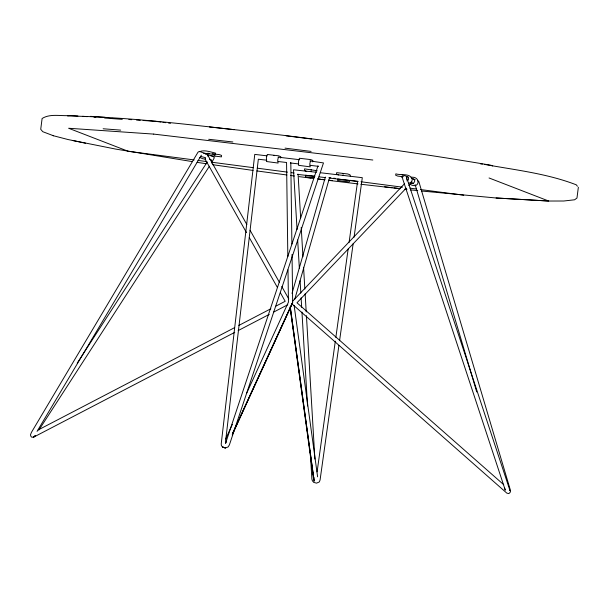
<?xml version="1.0" encoding="UTF-8"?>
<svg xmlns="http://www.w3.org/2000/svg" width="609" height="609" viewBox="0 0 609 609"><rect width="100%" height="100%" fill="white"/><g stroke="black" fill="none" stroke-linecap="round" stroke-linejoin="round"><path stroke-width="0.91" d="M313.802 477.136L313.658 479.725L290.188 308.177M225.589 441.335L258.338 159.231L266.803 160.205M211.506 161.469L211.688 160.045L209.549 159.223M280.597 158.066L280.779 156.65L278.549 155.797L267.366 154.48L266.422 157.267L266.46 161.522L278.115 163.06L277.704 160.045L278.382 157.221M312.691 161.865L312.874 160.441L310.643 159.588L299.461 158.271L298.517 161.065L298.555 165.321L310.202 166.858L309.798 163.844L310.468 161.02M401.818 177.638L402.001 176.222M317.099 471.868L335.315 341.169M335.841 337.409L348.158 249.02M349.079 242.443L357.597 181.322M338.916 345.394L320.075 479.983L319.322 481.947L316.566 483.143L313.696 482.389L312.318 480.661L311.884 479.017L310.415 454.352M339.578 340.69L353.144 243.745M354.073 237.152L362.302 177.683L320.25 172.712M292.016 293.431L325.358 177.067L325.648 177.622L319.078 176.861M294.802 299.103L329.431 178.064L357.65 181.497M317.982 165.861L225.543 443.367L226.419 441.692M349.733 180.835L349.17 181.908L337.515 180.431L337.698 179.008L348.858 180.333M232.874 432.847L238.781 419.944M239.565 418.223L292.29 302.962M232.212 434.955L292.678 302.711L292.038 254.44M225.665 438.975L232.372 424.344M246.584 393.361L288.438 302.14L288.004 269.84M232.92 432.793L292.328 303.259M37.058 431.408L201.373 155.181M77.214 363.124L207.281 161.925M38.938 429.969L209.382 166.265M211.445 163.067L214.353 157.708L213.538 156.795L199.364 151.375L198.009 152.189L31.44 432.375L30.45 434.872L30.99 436.455L31.843 437.224L33.609 437.155L234.762 332.362M292.853 300.975L404.62 183.636M406.157 188.173L296.986 302.787L503.75 484.711M408.776 185.425L412.042 181.992L411.532 182.418M199.432 151.74C204.251 149.456 210.531 152.044 215.449 153.08L215.266 154.496L203.65 153.141M205.583 154.123L207.821 153.262L209.61 153.476M38.192 429.954L234.61 327.642M238.827 325.442L270.86 308.755M275.915 306.121L285.187 301.288L280.528 293.02M238.127 330.603L269.269 314.381M273.479 312.189L287.791 304.736M406.782 180.858C408.944 180.629 409.339 177.386 407.284 176.656M408.829 183.126C410.999 183.005 412.628 180.789 412.148 178.681C409.393 172.918 400.76 175.567 395.85 173.847L395.667 175.263L397.806 176.092L403.15 176.732M67.569 115.984C131.932 116.997 196.151 125.606 260.165 132.503C337.302 141.699 414.303 152.197 490.892 165.237L492.689 165.93M311.511 169.964L310.955 169.888M343.605 173.763L343.042 173.687M402.785 174.95L402.214 174.882M70.37 115.489C61.197 116.372 50.288 113.289 42.105 118.504L40.727 129.298L42.775 131.696L53.508 135.769L68.2 139.575L115.877 149.121L192.391 161.621M421.519 191.005L496.084 197.986L548.686 201.031L563.767 201.008L574.622 199.782L576.974 198.016L578.352 187.252M496.084 197.986L548.709 201.039L489.05 177.973M90.467 116.334L105.098 117.339M70.347 115.489L77.929 116.007M82.626 116.327L87.346 116.654M93.953 117.111L95.872 117.24M111.896 118.336L113.814 118.473M128.895 119.509L131.734 119.699M136.454 120.026L140.253 120.285M143.062 120.475L155.364 121.328M153.727 134.102L68.619 128.255L128.217 151.298L194.187 159.931M104.596 118.032L122.257 119.349M103.142 128.765L120.681 130.128M208.347 153.384L208.872 153.453M214.497 155.767L215.023 155.828M310.78 171.312L311.336 171.388M342.875 175.11L343.423 175.179M402.054 176.298L402.579 176.359M417.774 190.632L410.344 189.848M274.4 155.615L273.844 155.539M400.174 188.744L360.794 184.238M404.802 189.247L406.652 189.445M209.351 126.946L233.963 129.664M208.697 139.286L232.889 141.973M384.622 186.818L392.067 187.641M393.924 187.846L397.647 188.257M405.099 189.079L406.957 189.277M278.092 161.514L286.565 162.489L287.829 256.541M314.381 176.328L297.481 174.38L298.083 174.189L300.656 217.877M212.297 153.788L219.453 154.633L221.592 155.455L221.41 156.878L210.684 155.622M153.704 134.094L372.83 160.015M266.925 155.828L254.768 154.389L221.219 443.953L221.387 445.552L222.475 446.976L225.315 447.958L228.093 446.953L229.387 444.92L323.486 162.923L309.943 160.928M278.146 157.16L299.651 159.71M316.513 172.271L293.5 169.789L297.055 229.547M314.906 176.313L305.604 175.217L305.421 176.633L305.916 176.793L314.29 177.782M358.001 183.918L328.449 180.34M411.006 177.303C421.047 175.856 419.936 189.856 410.268 184.405L410.451 182.982C413.305 184.923 416.746 180.652 413.427 179.031L414.828 179.579M298.806 163.958L290.371 162.938L290.813 162.641L291.894 244.034M310.057 165.321L318.499 166.348M318.111 179.061L324.688 179.876M286.101 135.815L311.679 139.035M285.027 148.132L311.1 151.413M307.339 177.485L311.062 177.95M317.586 178.772L320.38 179.122M322.237 179.35L325.031 179.708M328.761 180.173L332.484 180.637M299.141 176.633L313.597 178.483M155.341 121.32L161.02 122.066M162.877 122.31L165.732 122.683M168.533 123.048L170.444 123.3M480.524 163.882L482.435 164.125M484.292 164.369C515.092 169.987 546.981 173.451 576.312 184.832L577.408 186.278M200.947 156.521L205.545 157.67L205.362 159.086L202.812 158.759L199.607 157.396M197.933 160.418L206.436 161.537M212.069 162.268L253.557 167.703M257.303 168.191L287.486 172.141M291.231 172.629L294.078 173.002M328.929 177.562L330.839 177.813M333.641 178.178L335.551 178.429M349.665 180.272L358.168 181.391M360.992 181.756L402.458 187.184M409.979 188.166L416.594 189.034M420.339 189.528L463.715 195.2M253.078 170.429L212.678 164.689M256.838 170.931L286.915 174.989M290.676 175.491L294.436 176.001M206.322 163.76L197.057 162.337M72.311 140.428L85.625 143.252M52.359 135.396L53.508 135.769M408.137 176.998L404.658 175.651L403.196 175.818L402.412 176.732L402.709 178.985L505.287 490.184L504.465 487.52M411.608 178.346L415.079 179.701M411.151 182.791L413.557 183.735M338.695 174.943L336.488 174.075L336.67 172.651L347.83 173.976L350.068 174.859L350.32 176.184M317.228 170.771L304.576 168.86L304.393 170.276L306.723 171.654M417.69 180.713L418.855 181.649L510.121 489.271L510.471 491.821L509.573 492.986L508.736 493.587L506.848 493.138L291.566 303.533M509.451 489.735L510.015 490.709L406.447 176.968L406.622 179.411M246.82 224.485L207.669 154.998L208.164 156.589M250.086 230.278L279.447 282.393M281.777 286.527L288.773 298.935M205.035 159.048L246.516 232.653M249.309 237.617L277.27 287.235M415.11 184.588L476.71 391.937M294.147 305.566L317.609 476.832M290.379 307.446L314.175 481.217L290.166 306.776M301.219 227.37L302.955 256.808M303.571 267.26L304.858 289.1M305.139 293.842L306.205 311.892M306.434 315.69L314.891 459.087M297.672 239.984L299.362 268.44M300.1 280.772L300.831 293.096M301.112 297.839L301.676 307.332M301.957 312.074L307.537 405.975M310.194 450.561L310.301 452.457M35.322 435.564L33.609 437.155L35.322 435.564M225.315 447.958L222.475 446.976L225.315 447.958"/></g></svg>
